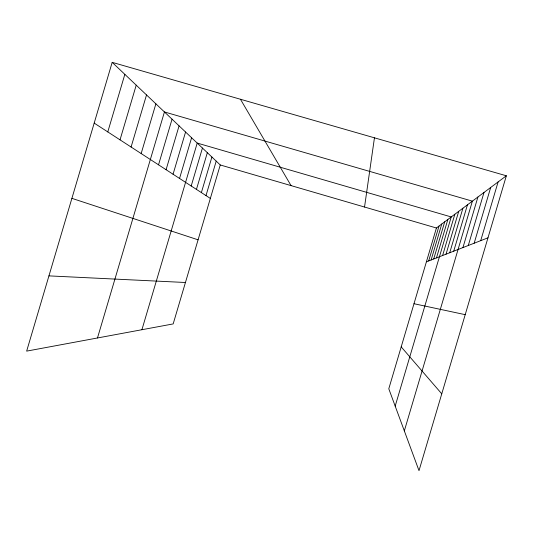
<?xml version="1.0" encoding="UTF-8"?>
<svg xmlns="http://www.w3.org/2000/svg" width="533" height="533" viewBox="0 0 533 533"><rect width="100%" height="100%" fill="white"/><g stroke="black" fill="none" stroke-linecap="round" stroke-linejoin="round"><path stroke-width="0.8" d="M364.539 207.037L374.452 137.82M112.19 62.341L26.65 351.127L173.172 323.917L220.256 164.964L112.19 62.341L506.35 175.783L419.005 470.659L388.79 388.784L436.42 227.997L506.35 175.783M107.786 131.917L124.842 74.353M120.025 139.846L136.221 85.16M131.091 147.028L146.522 94.941M141.158 153.551L155.883 103.835M97.486 337.969L164.437 111.95L472.378 201.148L404.327 430.884M158.534 164.817L172.052 119.185M166.083 169.707L179.075 125.855M173.065 174.238L185.571 132.024M179.548 178.435L191.6 137.747M141.918 329.72L197.21 143.071L451.224 216.944L395.186 406.113M191.2 185.99L202.44 148.041M196.45 189.395L207.33 152.685M201.381 192.586L211.907 157.035M205.998 195.584L216.211 161.119M428.685 260.937L439.012 226.059M431.11 259.991L441.777 224M433.702 258.978L444.715 221.801M436.474 257.899L447.86 219.456M442.617 255.507L454.836 214.246M446.034 254.174L458.72 211.341M449.725 252.735L462.91 208.216M453.723 251.176L467.448 204.825M462.937 247.585L477.914 197.01M468.287 245.5L483.991 192.48M474.177 243.201L490.686 187.476M480.706 240.656L498.095 181.946M426.4 261.83L487.975 237.825M48.936 275.881L185.437 282.497M413.988 303.723L465.209 314.663M220.256 164.964L436.42 227.997M71.902 198.349L198.083 239.823M94.194 123.103L210.348 198.409M401.202 346.883L441.764 393.827M240.45 99.251L291.045 185.604"/></g></svg>
